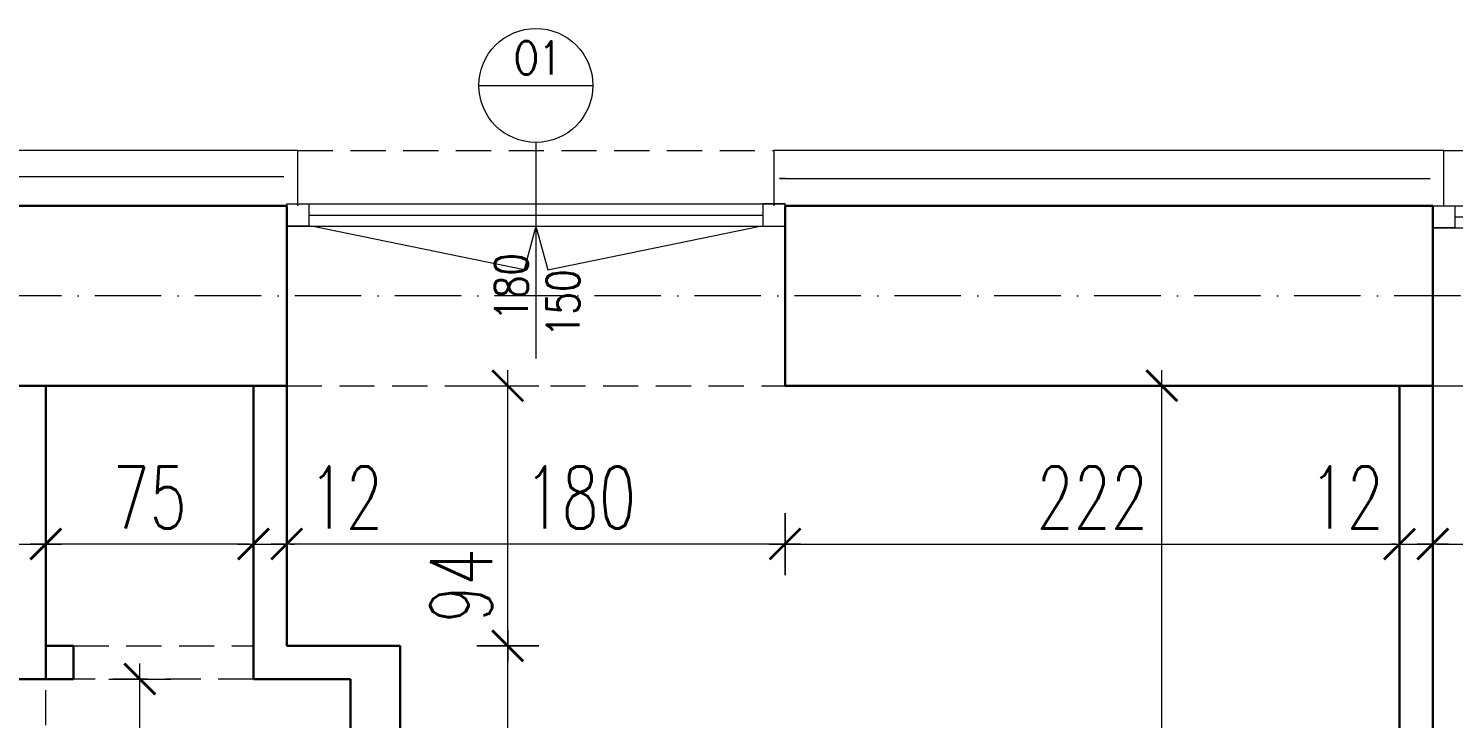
# Model space of a CAD drawing. Header units: millimetres. Extents: x -105266 to 178069, y 491 to 168574.
# Drawn here: x -44919 to -44404, y 56745 to 56994 of the extents above; entities that cross this region are included whole.
import ezdxf
from ezdxf.enums import TextEntityAlignment as Align

# ---------------------------------------------------------------- set-up
doc = ezdxf.new("R2010")
doc.units = ezdxf.units.MM
doc.linetypes.add('ACAD_ISO10W100', pattern=[18, 12, -3, 0, -3])
doc.linetypes.add('DASHED', pattern=[19.05, 12.7, -6.35])
doc.layers.get('defpoints').update_dxf_attribs({"color": 4})
for name, color, linetype, lineweight in [('A-izolacja', 4, 'BATTING', 5), ('A-murowane', 2, 'Continuous', 30), ('A-nad', 4, 'DASHED', 15), ('A-wykończenia', 6, 'Continuous', 13), ('A01_OSIE', 9, 'ACAD_ISO10W100', 9), ('A05_SCIANY', 1, 'Continuous', 20), ('A08_OPIS DRZWI_OKIEN', 9, 'Continuous', 9), ('A17_OPIS_WARSTW', 32, 'Continuous', 9), ('stolarka', 1, 'Continuous', 5)]:
    doc.layers.add(name, color=color, linetype=linetype, lineweight=lineweight)
doc.styles.add('ROMANS', font='romans', dxfattribs={"width": 0.7})
doc.styles.add('WYM', font='ROMANS.SHX', dxfattribs={"width": 0.75})
doc.linetypes.add('BATTING', pattern='A,0.00254,-2.54,[134,ltypeshp.shx,S=2.54,R=0,X=-2.54,Y=0],-5.08,[134,ltypeshp.shx,S=2.54,R=180,X=2.54,Y=0],-2.54', length=10.16254)
doc.dimstyles.new('PM-100', dxfattribs={"dimscale": 2.8, "dimtxt": 8, "dimasz": 0.5, "dimexe": 0, "dimexo": 0, "dimgap": 2, "dimtad": 1, "dimdec": 1, "dimrnd": 0.1, "dimzin": 13, "dimdsep": 46, "dimtxsty": 'ROMANS', "dimblk": 'Q', "dimcen": 0, "dimse1": 1, "dimse2": 1, "dimclrd": 256, "dimclre": 251, "dimclrt": 41, "dimadec": 1, "dimazin": 0, "dimtfac": 1, "dimtdec": 1, "dimtix": 1, "dimtmove": 1, "dimatfit": 0, "dimldrblk": 'NONE', "dimfxl": 1, "dimtolj": 1, "dimtzin": 13, "dimlwd": -1, "dimlwe": 0, "dimarcsym": 0})

# ---------------------------------------------------------------- blocks, each defined once
blk = doc.blocks.new('A$C053F561D')
at = {"layer": 'stolarka'}
for p, q in [((0, -2), (180, -2)), ((0, -10), (180, -10)), ((8, -6), (172, -6))]:
    blk.add_line(p, q, dxfattribs=at)
for points in [[(0, -2), (8, -2), (8, -10), (0, -10), (0, -2)], [(180, -2), (172, -2), (172, -10), (180, -10), (180, -2)]]:
    blk.add_lwpolyline(points, dxfattribs=at)
blk = doc.blocks.new('drzwi opis')
for p, q in [((-29.32, 124.88), (29.32, 124.88)), ((0, 95.56), (0, -15.56))]:
    blk.add_line(p, q)
blk.add_circle((0, 124.88), 29.32)
at = {"style": 'ROMANS', "width": 0.7}
for tag, p in [('WDNR', (1.09, 127.47)), ('WDPPOZ', (0, 102.7))]:
    blk.add_attdef(tag, text='', height=17, dxfattribs=at).set_placement(p, align=Align.CENTER)
for tag, p in [('WDS', (-4.07, -6.01)), ('WDH', (22.49, -6.37))]:
    blk.add_attdef(tag, text='', height=17, rotation=90, dxfattribs=at).set_placement(p, align=Align.CENTER)
blk = doc.blocks.new('Q')
for p, q in [((0, 8), (0, -8)), ((-4, 0), (4, 0))]:
    blk.add_line(p, q)
at = {"const_width": 0.7}
blk.add_lwpolyline([(4, 4), (-4, -4)], dxfattribs=at)
blk = doc.blocks.new('*D312')
at = {"layer": 'A17_OPIS_WARSTW', "transparency": 16777216}
blk.add_line((-44509.58, 56371.24), (-44509.58, 56863.74), dxfattribs=at)
at = {"layer": 'defpoints', "color": 0, "transparency": 16777216}
for p in [(-44509.58, 56865.14), (-44482.96, 56865.14), (-44509.58, 56369.84)]:
    blk.add_point(p, dxfattribs=at)
at = {"layer": 'A17_OPIS_WARSTW', "transparency": 16777216, "xscale": 1.399999999999999, "yscale": 1.399999999999999, "zscale": 1.399999999999999}
for p, rotation in [((-44509.58, 56865.14), 90), ((-44509.58, 56369.84), 270)]:
    blk.add_blockref('Q', p, dxfattribs=dict(at, rotation=rotation))
at = {"layer": 'A17_OPIS_WARSTW', "color": 41, "transparency": 16777216, "insert": (-44526.38, 56617.49), "char_height": 22.4, "attachment_point": 5, "rotation": 90, "style": 'ROMANS'}
blk.add_mtext('\\A1;495.3', dxfattribs=at)
blk = doc.blocks.new('_None')
blk = doc.blocks.new('*D160')
at = {"layer": 'A17_OPIS_WARSTW', "transparency": 16777216}
blk.add_line((-44878.76, 56371.34), (-44878.76, 56757.74), dxfattribs=at)
at = {"layer": 'defpoints', "color": 0, "transparency": 16777216}
for p in [(-44904.65, 56759.14), (-44878.76, 56759.14), (-44904.65, 56369.94)]:
    blk.add_point(p, dxfattribs=at)
at = {"layer": 'A17_OPIS_WARSTW', "transparency": 16777216, "xscale": 1.399999999999999, "yscale": 1.399999999999999, "zscale": 1.399999999999999}
for p, rotation in [((-44878.76, 56759.14), 90), ((-44878.76, 56369.94), 270)]:
    blk.add_blockref('Q', p, dxfattribs=dict(at, rotation=rotation))
at = {"layer": 'A17_OPIS_WARSTW', "color": 41, "transparency": 16777216, "insert": (-44895.56, 56558.19), "char_height": 22.4, "attachment_point": 5, "rotation": 90, "style": 'ROMANS'}
blk.add_mtext('\\A1;389.2', dxfattribs=at)
blk = doc.blocks.new('*D317')
at = {"layer": 'A17_OPIS_WARSTW', "transparency": 16777216}
blk.add_line((-44644.31, 56807.94), (-44425.11, 56807.94), dxfattribs=at)
at = {"layer": 'defpoints', "color": 0, "transparency": 16777216}
for p in [(-44645.71, 56865.14), (-44423.71, 56865.14), (-44423.71, 56807.94)]:
    blk.add_point(p, dxfattribs=at)
at = {"layer": 'A17_OPIS_WARSTW', "transparency": 16777216, "xscale": 1.399999999999999, "yscale": 1.399999999999999, "zscale": 1.399999999999999, "rotation": 180}
blk.add_blockref('Q', (-44645.71, 56807.94), dxfattribs=at)
at = {"layer": 'A17_OPIS_WARSTW', "transparency": 16777216, "xscale": 1.399999999999999, "yscale": 1.399999999999999, "zscale": 1.399999999999999}
blk.add_blockref('Q', (-44423.71, 56807.94), dxfattribs=at)
at = {"layer": 'A17_OPIS_WARSTW', "color": 41, "transparency": 16777216, "insert": (-44534.71, 56824.74), "char_height": 22.4, "attachment_point": 5, "style": 'ROMANS'}
blk.add_mtext('\\A1;222', dxfattribs=at)
blk = doc.blocks.new('*D318')
at = {"layer": 'A17_OPIS_WARSTW', "transparency": 16777216}
for p, q in [((-44425.11, 56807.94), (-44426.51, 56807.94)), ((-44423.71, 56807.94), (-44411.71, 56807.94)), ((-44410.31, 56807.94), (-44408.91, 56807.94))]:
    blk.add_line(p, q, dxfattribs=at)
at = {"layer": 'defpoints', "color": 0, "transparency": 16777216}
for p in [(-44423.71, 56865.14), (-44411.71, 56807.94), (-44411.71, 56807.94)]:
    blk.add_point(p, dxfattribs=at)
at = {"layer": 'A17_OPIS_WARSTW', "transparency": 16777216, "xscale": 1.399999999999999, "yscale": 1.399999999999999, "zscale": 1.399999999999999}
blk.add_blockref('Q', (-44423.71, 56807.94), dxfattribs=at)
at = {"layer": 'A17_OPIS_WARSTW', "transparency": 16777216, "xscale": 1.399999999999999, "yscale": 1.399999999999999, "zscale": 1.399999999999999, "rotation": 180}
blk.add_blockref('Q', (-44411.71, 56807.94), dxfattribs=at)
at = {"layer": 'A17_OPIS_WARSTW', "color": 41, "transparency": 16777216, "insert": (-44442.81, 56824.74), "char_height": 22.4, "attachment_point": 5, "style": 'ROMANS'}
blk.add_mtext('\\A1;12', dxfattribs=at)
blk = doc.blocks.new('*D319')
at = {"layer": 'A17_OPIS_WARSTW', "transparency": 16777216}
blk.add_line((-44410.31, 56807.94), (-44237.11, 56807.94), dxfattribs=at)
at = {"layer": 'defpoints', "color": 0, "transparency": 16777216}
for p in [(-44235.71, 56865.14), (-44411.71, 56807.94), (-44235.71, 56807.94)]:
    blk.add_point(p, dxfattribs=at)
at = {"layer": 'A17_OPIS_WARSTW', "transparency": 16777216, "xscale": 1.399999999999999, "yscale": 1.399999999999999, "zscale": 1.399999999999999, "rotation": 180}
blk.add_blockref('Q', (-44411.71, 56807.94), dxfattribs=at)
at = {"layer": 'A17_OPIS_WARSTW', "transparency": 16777216, "xscale": 1.399999999999999, "yscale": 1.399999999999999, "zscale": 1.399999999999999}
blk.add_blockref('Q', (-44235.71, 56807.94), dxfattribs=at)
at = {"layer": 'A17_OPIS_WARSTW', "color": 41, "transparency": 16777216, "insert": (-44323.71, 56824.74), "char_height": 22.4, "attachment_point": 5, "style": 'ROMANS'}
blk.add_mtext('\\A1;176', dxfattribs=at)
blk = doc.blocks.new('*D164')
at = {"layer": 'A17_OPIS_WARSTW', "transparency": 16777216}
blk.add_line((-44647.11, 56807.94), (-44824.31, 56807.94), dxfattribs=at)
at = {"layer": 'defpoints', "color": 0, "transparency": 16777216}
for p in [(-44825.71, 56807.94), (-44825.71, 56807.94), (-44645.71, 56807.94)]:
    blk.add_point(p, dxfattribs=at)
at = {"layer": 'A17_OPIS_WARSTW', "transparency": 16777216, "xscale": 1.399999999999999, "yscale": 1.399999999999999, "zscale": 1.399999999999999, "rotation": 180}
blk.add_blockref('Q', (-44825.71, 56807.94), dxfattribs=at)
at = {"layer": 'A17_OPIS_WARSTW', "transparency": 16777216, "xscale": 1.399999999999999, "yscale": 1.399999999999999, "zscale": 1.399999999999999}
blk.add_blockref('Q', (-44645.71, 56807.94), dxfattribs=at)
at = {"layer": 'A17_OPIS_WARSTW', "color": 41, "transparency": 16777216, "insert": (-44719.69, 56824.74), "char_height": 22.4, "attachment_point": 5, "style": 'ROMANS'}
blk.add_mtext('\\A1;180', dxfattribs=at)
blk = doc.blocks.new('*D325')
at = {"layer": 'A17_OPIS_WARSTW', "transparency": 16777216}
blk.add_line((-44839.11, 56807.94), (-44911.31, 56807.94), dxfattribs=at)
at = {"layer": 'defpoints', "color": 0, "transparency": 16777216}
for p in [(-44912.71, 56865.14), (-44837.71, 56865.14), (-44912.71, 56807.94)]:
    blk.add_point(p, dxfattribs=at)
at = {"layer": 'A17_OPIS_WARSTW', "transparency": 16777216, "xscale": 1.399999999999999, "yscale": 1.399999999999999, "zscale": 1.399999999999999, "rotation": 180}
blk.add_blockref('Q', (-44912.71, 56807.94), dxfattribs=at)
at = {"layer": 'A17_OPIS_WARSTW', "transparency": 16777216, "xscale": 1.399999999999999, "yscale": 1.399999999999999, "zscale": 1.399999999999999}
blk.add_blockref('Q', (-44837.71, 56807.94), dxfattribs=at)
at = {"layer": 'A17_OPIS_WARSTW', "color": 41, "transparency": 16777216, "insert": (-44875.21, 56824.74), "char_height": 22.4, "attachment_point": 5, "style": 'ROMANS'}
blk.add_mtext('\\A1;75', dxfattribs=at)
blk = doc.blocks.new('*D165')
at = {"layer": 'A17_OPIS_WARSTW', "ltscale": 0.9, "transparency": 16777216}
blk.add_line((-44969.31, 56807.94), (-44914.11, 56807.94), dxfattribs=at)
at = {"layer": 'defpoints', "color": 0, "ltscale": 0.9, "transparency": 16777216}
for p in [(-44970.71, 56807.94), (-44912.71, 56807.94), (-44912.71, 56807.94)]:
    blk.add_point(p, dxfattribs=at)
at = {"layer": 'A17_OPIS_WARSTW', "ltscale": 0.9, "transparency": 16777216, "xscale": 1.399999999999999, "yscale": 1.399999999999999, "zscale": 1.399999999999999, "rotation": 180}
blk.add_blockref('Q', (-44970.71, 56807.94), dxfattribs=at)
at = {"layer": 'A17_OPIS_WARSTW', "ltscale": 0.9, "transparency": 16777216, "xscale": 1.399999999999999, "yscale": 1.399999999999999, "zscale": 1.399999999999999}
blk.add_blockref('Q', (-44912.71, 56807.94), dxfattribs=at)
at = {"layer": 'A17_OPIS_WARSTW', "color": 41, "ltscale": 0.9, "transparency": 16777216, "insert": (-44941.71, 56824.74), "char_height": 22.4, "attachment_point": 5, "style": 'ROMANS'}
blk.add_mtext('\\A1;58', dxfattribs=at)
blk = doc.blocks.new('*D358')
at = {"layer": 'A17_OPIS_WARSTW', "ltscale": 0.9, "transparency": 16777216}
for p, q in [((-44839.11, 56807.94), (-44840.51, 56807.94)), ((-44837.71, 56807.94), (-44825.71, 56807.94)), ((-44837.71, 56807.94), (-44825.71, 56807.94)), ((-44787.17, 56807.94), (-44825.71, 56807.94)), ((-44824.31, 56807.94), (-44822.91, 56807.94))]:
    blk.add_line(p, q, dxfattribs=at)
at = {"layer": 'defpoints', "color": 0, "ltscale": 0.9, "transparency": 16777216}
for p in [(-44837.71, 56807.94), (-44825.71, 56807.94), (-44825.71, 56807.94)]:
    blk.add_point(p, dxfattribs=at)
at = {"layer": 'A17_OPIS_WARSTW', "ltscale": 0.9, "transparency": 16777216, "xscale": 1.399999999999999, "yscale": 1.399999999999999, "zscale": 1.399999999999999}
blk.add_blockref('Q', (-44837.71, 56807.94), dxfattribs=at)
at = {"layer": 'A17_OPIS_WARSTW', "ltscale": 0.9, "transparency": 16777216, "xscale": 1.399999999999999, "yscale": 1.399999999999999, "zscale": 1.399999999999999, "rotation": 180}
blk.add_blockref('Q', (-44825.71, 56807.94), dxfattribs=at)
at = {"layer": 'A17_OPIS_WARSTW', "color": 41, "ltscale": 0.9, "transparency": 16777216, "insert": (-44804.34, 56824.74), "char_height": 22.4, "attachment_point": 5, "style": 'ROMANS'}
blk.add_mtext('\\A1;12', dxfattribs=at)
blk = doc.blocks.new('*D368')
at = {"layer": 'A17_OPIS_WARSTW', "ltscale": 0.9, "transparency": 16777216}
blk.add_line((-44745.87, 56371.34), (-44745.87, 56769.74), dxfattribs=at)
at = {"layer": 'defpoints', "color": 0, "ltscale": 0.9, "transparency": 16777216}
for p in [(-44784.71, 56771.14), (-44745.87, 56771.14), (-44784.71, 56369.94)]:
    blk.add_point(p, dxfattribs=at)
at = {"layer": 'A17_OPIS_WARSTW', "ltscale": 0.9, "transparency": 16777216, "xscale": 1.399999999999999, "yscale": 1.399999999999999, "zscale": 1.399999999999999}
for p, rotation in [((-44745.87, 56771.14), 90), ((-44745.87, 56369.94), 270)]:
    blk.add_blockref('Q', p, dxfattribs=dict(at, rotation=rotation))
at = {"layer": 'A17_OPIS_WARSTW', "color": 41, "ltscale": 0.9, "transparency": 16777216, "insert": (-44762.67, 56570.54), "char_height": 22.4, "attachment_point": 5, "rotation": 90, "style": 'ROMANS'}
blk.add_mtext('\\A1;401.2', dxfattribs=at)
blk = doc.blocks.new('*D369')
at = {"layer": 'A17_OPIS_WARSTW', "ltscale": 0.9, "transparency": 16777216}
blk.add_line((-44745.87, 56772.54), (-44745.87, 56863.74), dxfattribs=at)
at = {"layer": 'defpoints', "color": 0, "ltscale": 0.9, "transparency": 16777216}
for p in [(-44825.71, 56865.14), (-44745.87, 56865.14), (-44825.71, 56771.14)]:
    blk.add_point(p, dxfattribs=at)
at = {"layer": 'A17_OPIS_WARSTW', "ltscale": 0.9, "transparency": 16777216, "xscale": 1.399999999999999, "yscale": 1.399999999999999, "zscale": 1.399999999999999}
for p, rotation in [((-44745.87, 56865.14), 90), ((-44745.87, 56771.14), 270)]:
    blk.add_blockref('Q', p, dxfattribs=dict(at, rotation=rotation))
at = {"layer": 'A17_OPIS_WARSTW', "color": 41, "ltscale": 0.9, "transparency": 16777216, "insert": (-44762.67, 56792.88), "char_height": 22.4, "attachment_point": 5, "rotation": 90, "style": 'ROMANS'}
blk.add_mtext('\\A1;94', dxfattribs=at)

msp = doc.modelspace()

# ---------------------------------------------------------------- linework, layer by layer
at = {"layer": 'A-izolacja', "ltscale": 0.9}
for p, q in [((-44826.71, 56940.56), (-45021.71, 56940.56)), ((-44412.71, 56939.82), (-44647.71, 56939.82))]:
    msp.add_line(p, q, dxfattribs=at)
at = {"layer": 'A-murowane'}
for p, q in [((-44825.71, 56930.14), (-45019.71, 56930.14)), ((-44825.71, 56865.14), (-44825.71, 56930.14)), ((-44645.71, 56865.14), (-44645.71, 56930.14)), ((-44645.71, 56930.14), (-44411.71, 56930.14)), ((-44411.71, 56865.14), (-44411.71, 56930.14)), ((-44825.71, 56865.14), (-44970.71, 56865.14)), ((-44912.71, 56759.14), (-44912.71, 56865.14)), ((-44912.71, 56771.14), (-44912.71, 56865.14)), ((-44837.71, 56865.14), (-44837.71, 56771.14)), ((-44825.71, 56865.14), (-44825.71, 56771.14)), ((-44411.71, 56865.14), (-44645.71, 56865.14)), ((-44423.71, 56369.94), (-44423.71, 56865.14)), ((-44411.71, 56369.94), (-44411.71, 56865.14)), ((-44902.71, 56771.14), (-44912.71, 56771.14)), ((-44902.71, 56771.14), (-44902.71, 56759.14)), ((-44837.71, 56771.14), (-44837.71, 56759.14)), ((-44784.71, 56771.14), (-44825.71, 56771.14)), ((-44784.71, 56771.14), (-44784.71, 56369.94)), ((-44912.71, 56759.14), (-44970.71, 56759.14)), ((-44902.71, 56759.14), (-44912.71, 56759.14)), ((-44802.71, 56759.14), (-44837.71, 56759.14)), ((-44802.71, 56759.14), (-44802.71, 56369.94))]:
    msp.add_line(p, q, dxfattribs=at)
at = {"layer": 'A-nad'}
for p, q in [((-44821.71, 56950.14), (-44649.71, 56950.14)), ((-44407.71, 56950.14), (-44239.71, 56950.14)), ((-44647.71, 56940.14), (-44645.71, 56940.14)), ((-44825.71, 56865.14), (-44645.71, 56865.14)), ((-44411.71, 56865.14), (-44235.71, 56865.14)), ((-44902.71, 56771.14), (-44837.71, 56771.14)), ((-44912.71, 56666.25), (-44912.71, 56759.14)), ((-44837.71, 56759.14), (-44902.71, 56759.14))]:
    msp.add_line(p, q, dxfattribs=at)
at = {"layer": 'A-wykończenia'}
for points in [[(-44821.71, 56930.14), (-44821.71, 56950.14), (-45023.71, 56950.14), (-45023.71, 56930.79)], [(-44407.71, 56930.14), (-44407.71, 56950.14), (-44649.71, 56950.14), (-44649.71, 56930.14)]]:
    msp.add_lwpolyline(points, dxfattribs=at)
at = {"layer": 'A01_OSIE', "ltscale": 2}
msp.add_line((-42488.41, 56897.64), (-44941.71, 56897.64), dxfattribs=at)
at = {"layer": 'A05_SCIANY'}
msp.add_line((-44802.71, 56760.25), (-44802.71, 56760.25), dxfattribs=at)
at = {"layer": 'A08_OPIS DRZWI_OKIEN'}
for points in [[(-44735.71, 56922.79), (-44739.99, 56906.97), (-44816.71, 56922.79)], [(-44735.71, 56922.79), (-44731.42, 56906.97), (-44654.71, 56922.79)]]:
    msp.add_lwpolyline(points, dxfattribs=at)

# ---------------------------------------------------------------- block references
at = {"layer": 'A-murowane'}
msp.add_blockref('A$C053F561D', (-44411.71, 56932.14), dxfattribs=at)
at = {"layer": 'A08_OPIS DRZWI_OKIEN'}
ref = msp.add_blockref('drzwi opis', (-44735.71, 56885.93), dxfattribs=dict(at, xscale=0.702000000001135, yscale=0.702000000001135, zscale=0.702000000001135))
ref.add_attrib('WDNR', 'O1', dxfattribs={"layer": '0', "height": 11.934, "style": 'WYM', "width": 0.8}).set_placement((-44735.06, 56977.62), align=Align.CENTER)
ref.add_attrib('WDS', '  180', dxfattribs={"layer": '0', "height": 11.934, "rotation": 90, "style": 'WYM', "width": 0.8}).set_placement((-44738.57, 56894.27), align=Align.CENTER)
ref.add_attrib('WDH', '150', dxfattribs={"layer": '0', "height": 11.934, "rotation": 90, "style": 'WYM', "width": 0.8}).set_placement((-44719.92, 56894.89), align=Align.CENTER)
at = {"layer": 'stolarka'}
msp.add_blockref('A$C053F561D', (-44825.71, 56932.79), dxfattribs=at)

# ---------------------------------------------------------------- dimensions: what is measured, and where the dimension line sits
at = {"layer": 'A17_OPIS_WARSTW', "ltscale": 0.9}
dim = msp.add_linear_dim(base=(-44745.87, 56865.14), p1=(-44825.71, 56771.14), p2=(-44825.71, 56865.14), angle=90, dimstyle='PM-100', dxfattribs=at)
dim.commit()
dim.dimension.update_dxf_attribs({"geometry": '*D369', "text_midpoint": (-44745.87, 56792.88), "dimtype": 160})
at = {"layer": 'A17_OPIS_WARSTW'}
dim = msp.add_linear_dim(base=(-44509.58, 56865.14), p1=(-44509.58, 56369.84), p2=(-44482.96, 56865.14), angle=90, dimstyle='PM-100', dxfattribs=at)
dim.commit()
dim.dimension.update_dxf_attribs({"geometry": '*D312', "text_midpoint": (-44526.38, 56617.49)})
for base, p1, p2, picture, middle in [((-44912.71, 56807.94), (-44837.71, 56865.14), (-44912.71, 56865.14), '*D325', (-44875.21, 56824.74)), ((-44423.71, 56807.94), (-44645.71, 56865.14), (-44423.71, 56865.14), '*D317', (-44534.71, 56824.74)), ((-44235.71, 56807.94), (-44411.71, 56807.94), (-44235.71, 56865.14), '*D319', (-44323.71, 56824.74))]:
    dim = msp.add_linear_dim(base=base, p1=p1, p2=p2, dimstyle='PM-100', dxfattribs=at)
    dim.commit()
    dim.dimension.update_dxf_attribs({"geometry": picture, "text_midpoint": middle})
for base, p1, p2, picture, middle in [((-44411.71, 56807.94), (-44423.71, 56865.14), (-44411.71, 56807.94), '*D318', (-44442.81, 56807.94)), ((-44825.71, 56807.94), (-44645.71, 56807.94), (-44825.71, 56807.94), '*D164', (-44719.69, 56807.94))]:
    dim = msp.add_linear_dim(base=base, p1=p1, p2=p2, dimstyle='PM-100', dxfattribs=at)
    dim.commit()
    dim.dimension.update_dxf_attribs({"geometry": picture, "text_midpoint": middle, "dimtype": 160})
at = {"layer": 'A17_OPIS_WARSTW', "ltscale": 0.9}
for base, p1, p2, picture, middle in [((-44912.71, 56807.94), (-44970.71, 56807.94), (-44912.71, 56807.94), '*D165', (-44941.71, 56807.94)), ((-44825.71, 56807.94), (-44837.71, 56807.94), (-44825.71, 56807.94), '*D358', (-44804.34, 56807.94))]:
    dim = msp.add_linear_dim(base=base, p1=p1, p2=p2, dimstyle='PM-100', dxfattribs=at)
    dim.commit()
    dim.dimension.update_dxf_attribs({"geometry": picture, "text_midpoint": middle, "dimtype": 160})
dim = msp.add_linear_dim(base=(-44745.87, 56771.14), p1=(-44784.71, 56369.94), p2=(-44784.71, 56771.14), angle=90, dimstyle='PM-100', dxfattribs=at)
dim.commit()
dim.dimension.update_dxf_attribs({"geometry": '*D368', "text_midpoint": (-44762.67, 56570.54)})
at = {"layer": 'A17_OPIS_WARSTW'}
dim = msp.add_linear_dim(base=(-44878.76, 56759.14), p1=(-44904.65, 56369.94), p2=(-44904.65, 56759.14), angle=90, dimstyle='PM-100', dxfattribs=at)
dim.commit()
dim.dimension.update_dxf_attribs({"geometry": '*D160', "text_midpoint": (-44878.76, 56558.19), "dimtype": 160})

doc.saveas('drawing.dxf')
